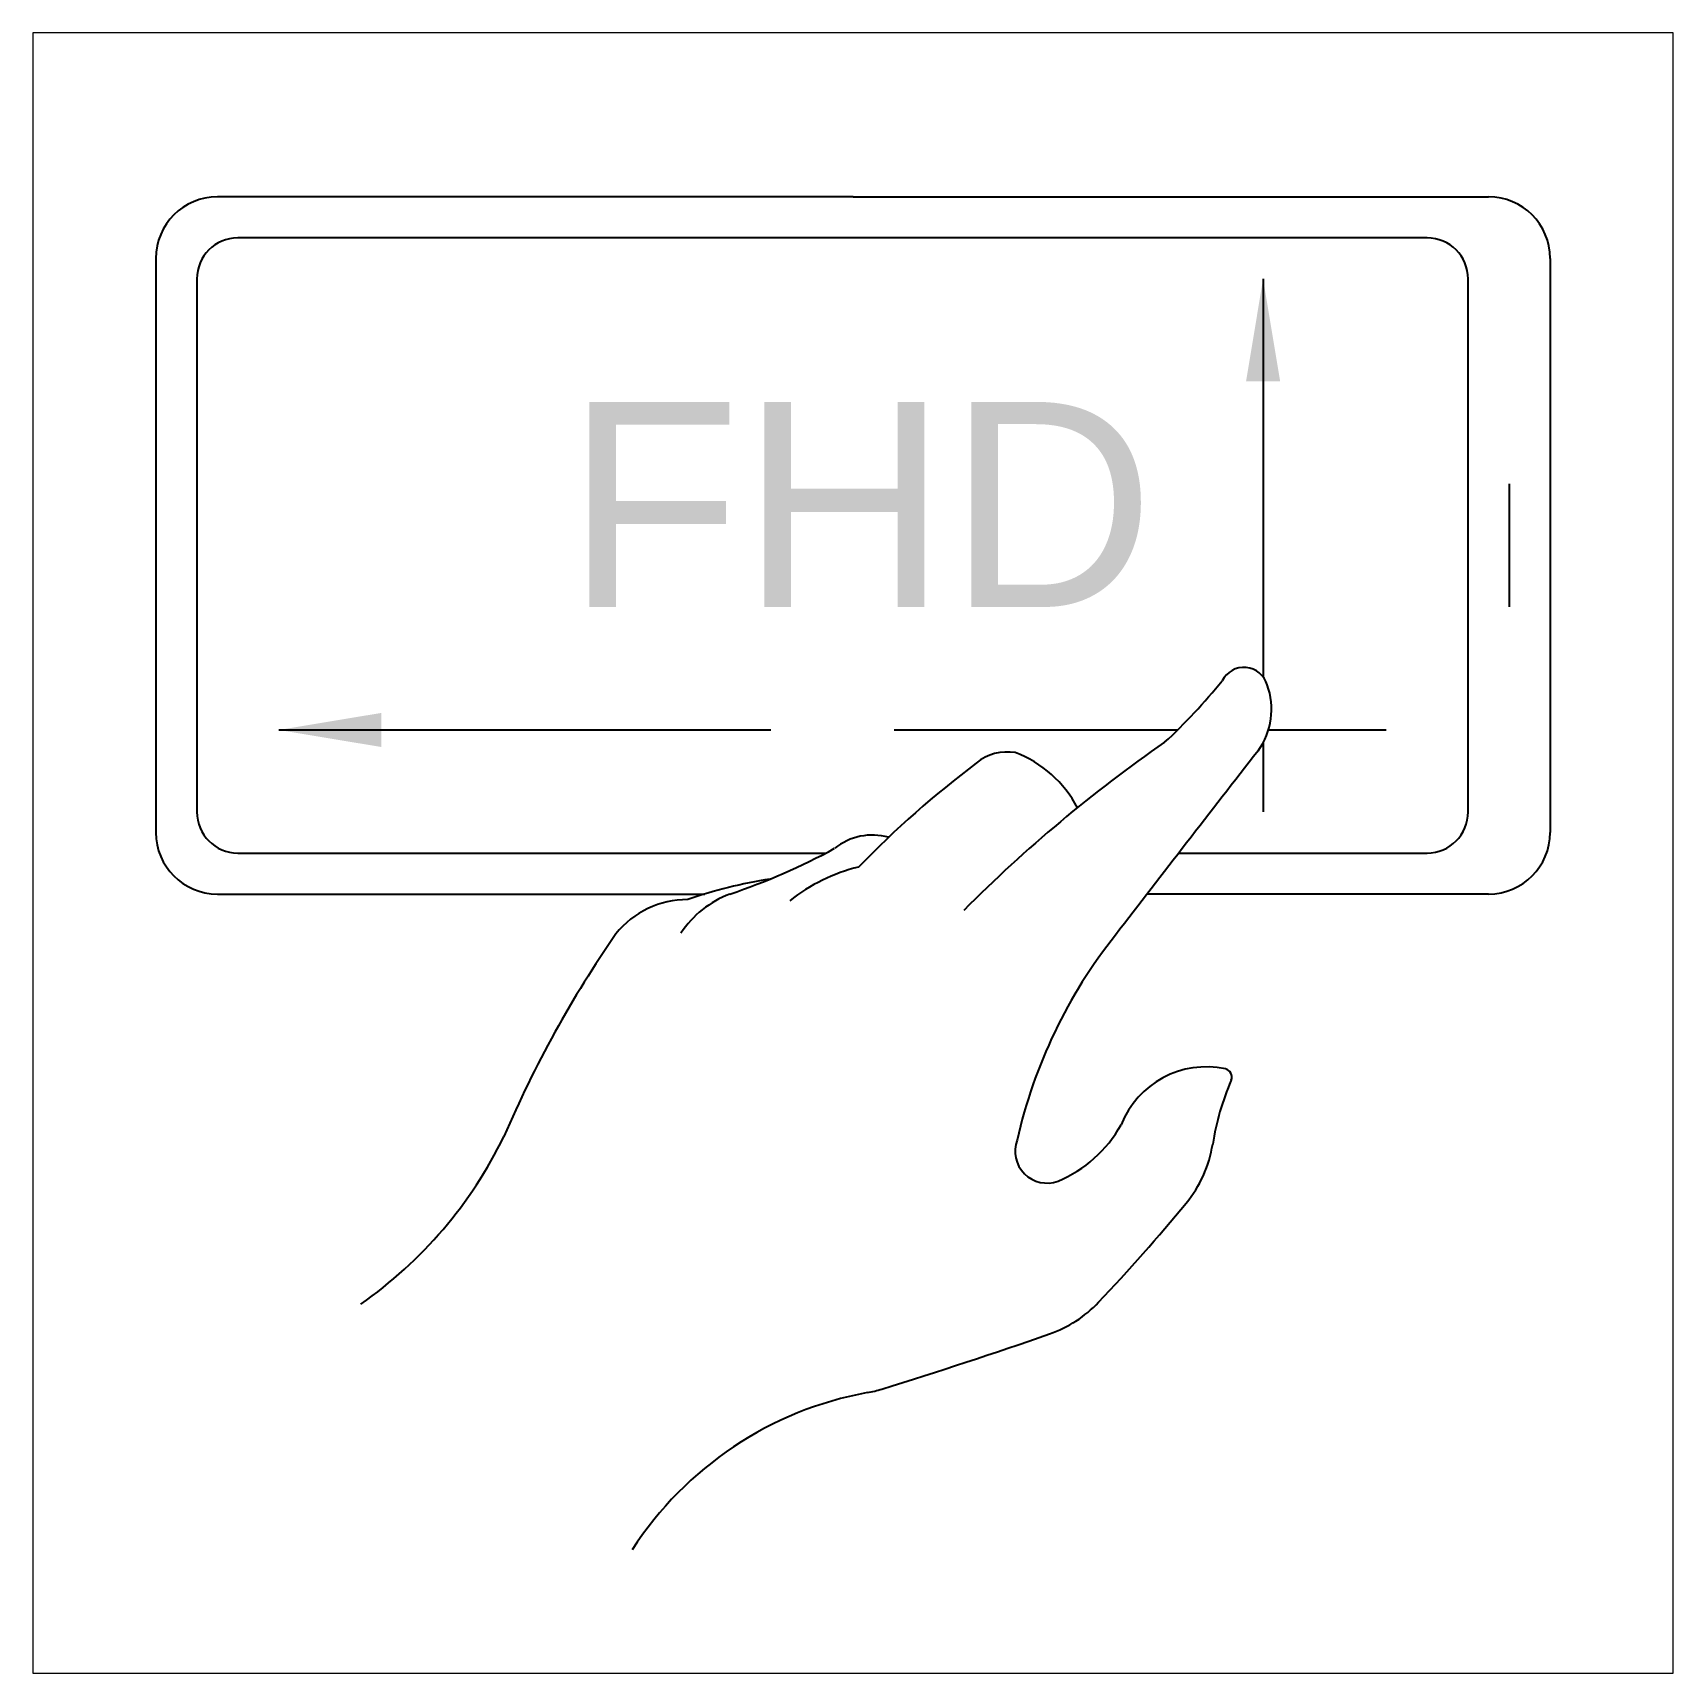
# Model space of a CAD drawing. Header units: millimetres. Extents: x -20 to 20, y -20 to 20.
import ezdxf

# ---------------------------------------------------------------- set-up
doc = ezdxf.new("R2010")
doc.units = ezdxf.units.MM
doc.linetypes.add('ACAD_ISO02W100', pattern=[15, 12, -3])
doc.layers.get('0').update_dxf_attribs({"lineweight": 25, "true_color": 0xffffff})
doc.styles.add('textstyle0', font='')
doc.styles.get('textstyle0').set_extended_font_data('Liberation Sans')

msp = doc.modelspace()

# ---------------------------------------------------------------- linework, layer by layer
at = {"color": 7, "lineweight": 0, "true_color": 0xffffff}
for p, q in [((20, 20), (-20, 20)), ((-20, 20), (-20, -20)), ((20, -20), (20, 20)), ((-20, -20), (20, -20))]:
    msp.add_line(p, q, dxfattribs=at)
for p, q in [((0, 16), (-15.5, 16)), ((0, 16), (15.5, 16)), ((0, 15), (-15, 15)), ((14, 15), (0, 15)), ((-17, 14.5), (-17, 0.5)), ((17, 14.5), (17, 0.5)), ((-16, 14), (-16, 1)), ((15, 1), (15, 14)), ((16, 9), (16, 6)), ((-15, 0), (-0.66, 0)), ((7.945, 0), (14, 0)), ((-15.5, -1), (-3.616, -1)), ((15.5, -1), (7.173, -1))]:
    msp.add_line(p, q)
at = {"linetype": 'ACAD_ISO02W100'}
for p, q in [((10, 14), (10, 4.295)), ((-14, 3), (7.916, 3)), ((10.128, 3), (13, 3)), ((10, 2.691), (10, 1))]:
    msp.add_line(p, q, dxfattribs=at)
for centre, radius, start, end in [((-15.5, 14.5), 1.5, 90, 180), ((15.5, 14.5), 1.5, 0, 90), ((-15, 14), 1, 90, 180), ((14, 14), 1, 0, 90), ((9.53, 3.93), 0.595, 16.607, 153.0042), ((-1.45, 12.55), 13.376, 312.5762, 321.3736), ((8.458, 3.508), 1.746, 324.4011, 19.8156), ((27.536, -26.104), 35.031, 124.6882, 135.1526), ((3.761, 1.277), 1.187, 80.5633, 129.4734), ((2.965, -0.202), 2.828, 27.5151, 69.4939), ((958.875, -735.118), 1201.943, 142.143788, 142.414656), ((17.812, -17.466), 24.61, 126.9846, 135.9085), ((-15, 1), 1, 180, 270), ((14, 1), 1, 270, 0), ((-15.5, 0.5), 1.5, 180, 270), ((0.472, -1.033), 1.47, 74.3662, 128.696), ((15.5, 0.5), 1.5, 270, 0), ((-8.013, 13.967), 15.784, 288.5173, 298.6408), ((1.198, -4.636), 4.424, 103.8963, 128.2816), ((-0.318, -11.772), 11.265, 98.7019, 109.244), ((-4.037, -3.377), 2.241, 89.8447, 141.082), ((-2.121, -3.33), 2.49, 110.6763, 146.4969), ((17.334, -17.967), 28.11, 145.3127, 156.8429), ((16.091, -9.733), 12.395, 141.4188, 167.2643), ((8.611, -7.443), 2.228, 77.8351, 158.5775), ((15.3, -8.14), 6.611, 156.8307, 170.966), ((9.038, -5.46), 0.2, 336.8307, 77.8351), ((3.798, -5.107), 3.133, 292.5653, 330.9408), ((-18.163, -2.209), 10.736, 305.0312, 334.0178), ((4.729, -7.271), 0.778, 159.6165, 290.3835), ((5.808, -6.63), 3, 320.5286, 350.966), ((-28.015, 21.223), 46.815, 316.5799, 320.5286), ((3.81, -8.893), 3, 289.1349, 316.5799), ((-37.492, 110.145), 129, 287.22221, 289.13493), ((1.918, -21.71), 8.695, 100.3676, 147.1105), ((-0.186, -10.206), 3, 280.3676, 287.2222)]:
    msp.add_arc(centre, radius, start, end)
for points in [[(10, 14), (10.416, 11.5), (9.584, 11.5)], [(-14, 3), (-11.5, 3.416), (-11.5, 2.584)]]:
    msp.add_solid(points, dxfattribs=at)

# ---------------------------------------------------------------- texts
at = {"insert": (-7, 11), "char_height": 5, "attachment_point": 1, "style": 'textstyle0'}
msp.add_mtext('FHD', dxfattribs=at)

doc.saveas('drawing.dxf')
